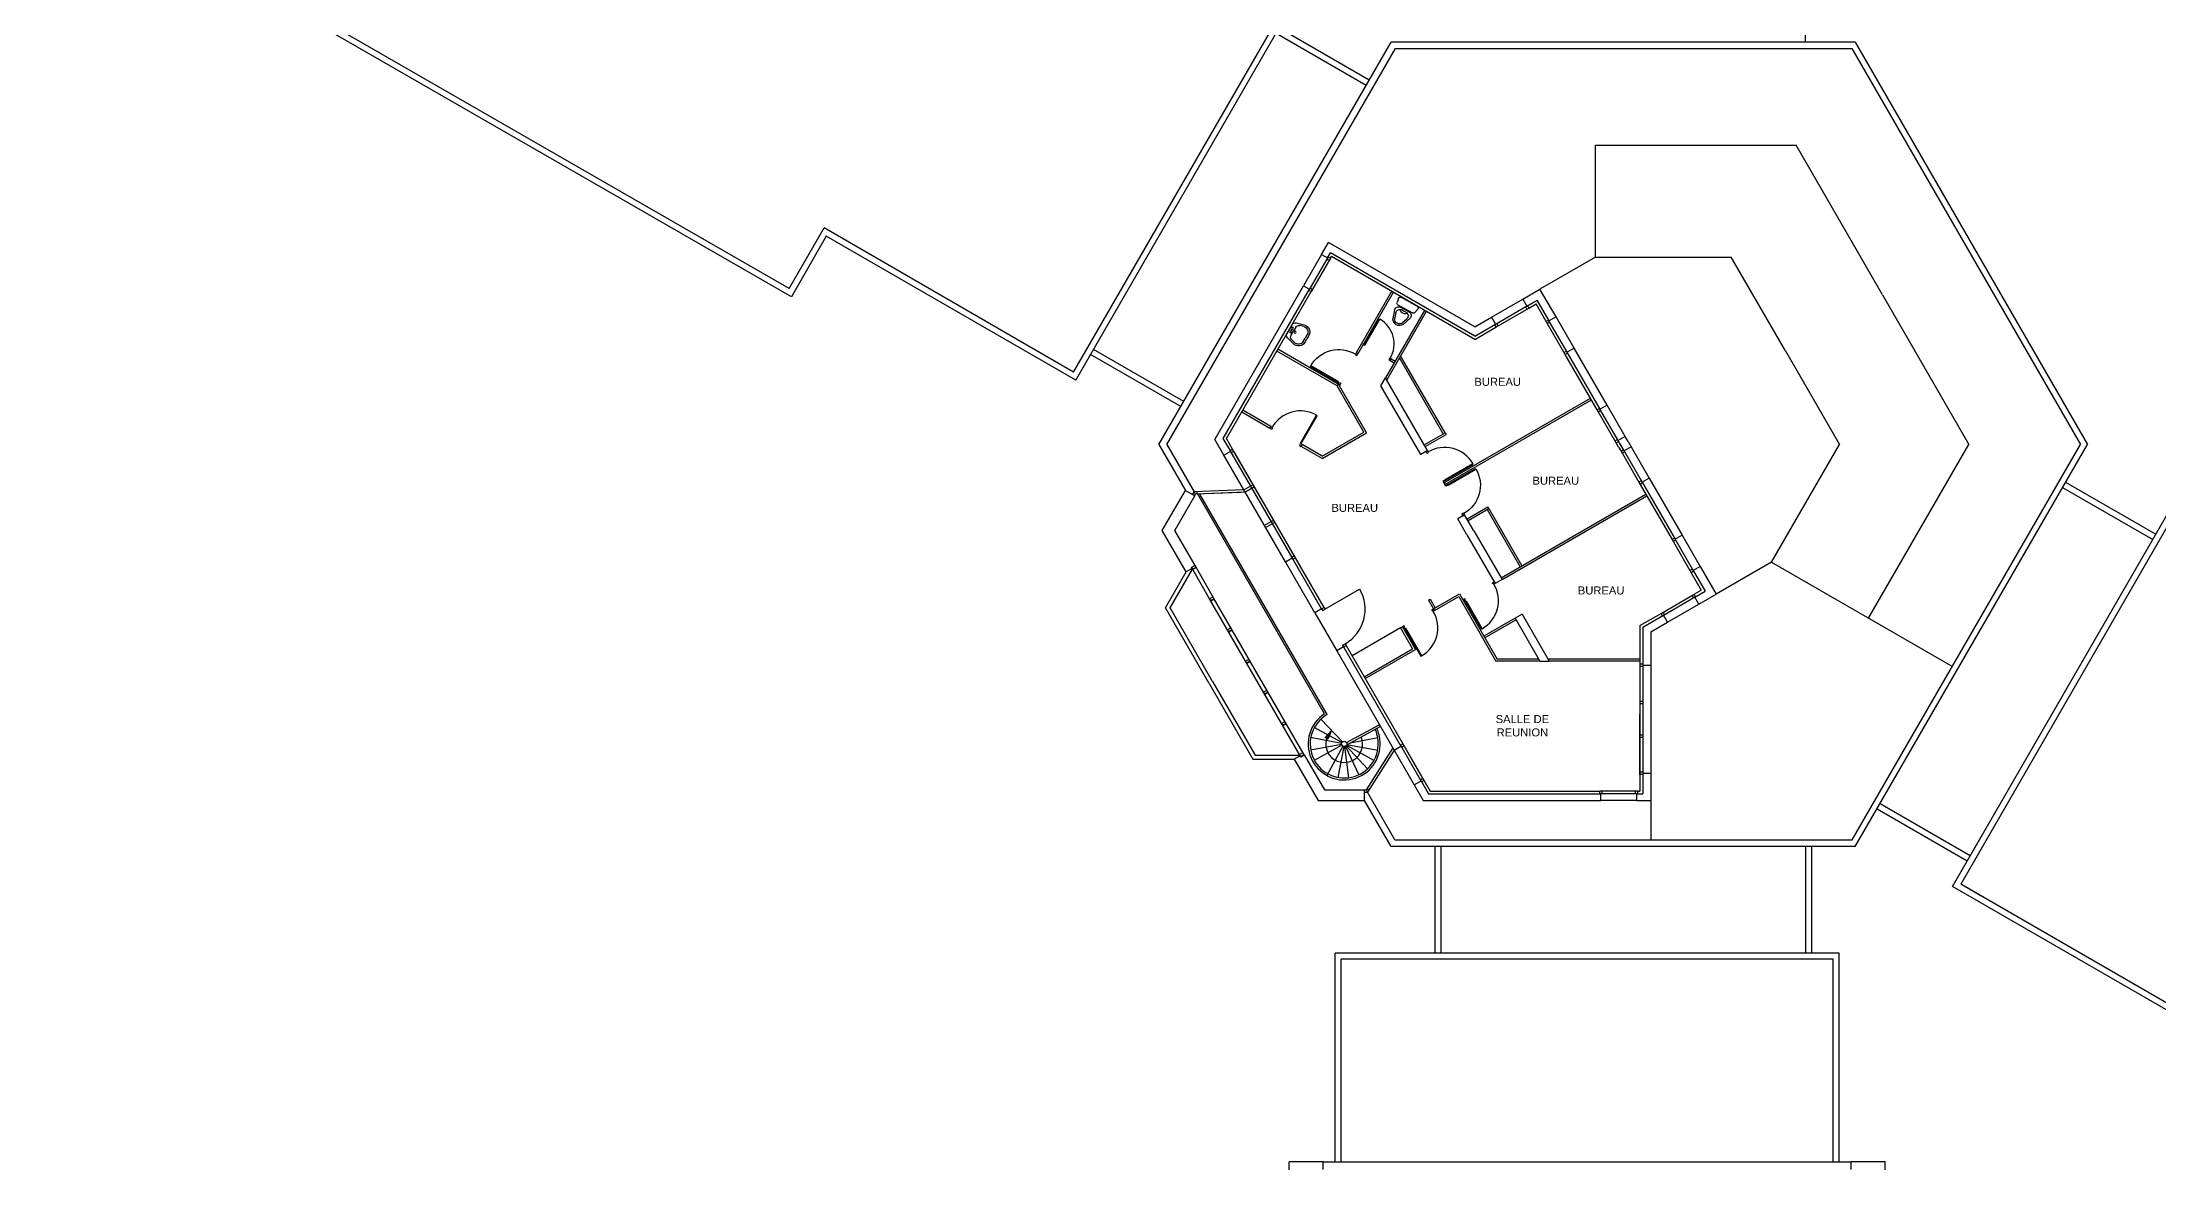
# Model space of a CAD drawing. Extents: x 1614 to 26454, y 2920 to 16595.
# Drawn here: x 16945 to 22235, y 6346 to 9146 of the extents above; entities that cross this region are included whole.
import ezdxf

# ---------------------------------------------------------------- set-up
doc = ezdxf.new("R2010")
doc.units = 0
doc.header["$MEASUREMENT"] = 0
doc.layers.get('0').update_dxf_attribs({"linetype": 'CONTINUOUS'})
for name, color, linetype in [('BA_APPUI_FENETRE', 140, 'CONTINUOUS'), ('BA_BARDAGE', 1, 'CONTINUOUS'), ('BA_CLOISON_EXISTANTE', 4, 'CONTINUOUS'), ('BA_DOUBLAGE', 134, 'CONTINUOUS'), ('BA_ESCALIER', 8, 'CONTINUOUS'), ('BA_MENUIS_EXTERIEURE', 6, 'CONTINUOUS'), ('BA_MENUIS_INTERIEURE', 202, 'CONTINUOUS'), ('BA_STRUCTURE', 5, 'CONTINUOUS'), ('EQ_SANITAIRE', 60, 'CONTINUOUS'), ('TXT_REP_PIECE', 3, 'CONTINUOUS')]:
    doc.layers.add(name, color=color, linetype=linetype)

# ---------------------------------------------------------------- blocks, each defined once
blk = doc.blocks.new('P80_5')
for p, q in [((-5.5, 6.5), (-5.5, 86.6)), ((-3.5, 86.5), (-5.5, 86.5)), ((-3.5, 6.5), (-3.5, 86.5)), ((-90, 0), (-90, 5)), ((-90, 5), (-86.5, 5)), ((-85, 0), (-90, 0)), ((-86.5, 5), (-86.5, 3.5)), ((-86.5, 3.5), (-85, 3.5)), ((-85, 3.5), (-85, 0)), ((-3.5, 6.5), (-5.5, 6.5)), ((-5, 3.5), (-5, 0)), ((-3.5, 3.5), (-5, 3.5)), ((-5, 0), (0, 0)), ((0, 5), (-3.5, 5)), ((-3.5, 5), (-3.5, 3.5)), ((0, 0), (0, 5))]:
    blk.add_line(p, q)
for centre, radius, start, end in [((-5.6, 5.7), 80.9, 89.9501, 180.4961), ((-5.5, 6.5), 0, 180, 270), ((-5, 3.5), 0, 180, 270)]:
    blk.add_arc(centre, radius, start, end)
blk = doc.blocks.new('WC')
for p, q in [((-35.6, 21.6), (-56.7, 14.5)), ((-39.3, 16.2), (-55.4, 10.7)), ((-26.4, 5.3), (-26.4, 0)), ((-26.4, -5.3), (-26.4, 0)), ((-20.3, 14), (-22.5, 14)), ((-22.4, 12.2), (-22.4, 0)), ((-22.4, -12.2), (-22.4, 0)), ((-20.3, -20.8), (-20.3, 20.8)), ((-5, 27.9), (-16.3, 25.7)), ((0, -22.9), (0, 22.9)), ((-35.6, -21.6), (-56.7, -14.5)), ((-39.3, -16.2), (-55.4, -10.7)), ((-20.3, -14), (-22.5, -14)), ((-5, -27.9), (-16.3, -25.7))]:
    blk.add_line(p, q)
for centre, radius, start, end in [((-49.5, 0), 16.2, 116.4444, 180), ((-49.5, -0.4), 16.2, 178.1961, 178.7319), ((-49.5, 0), 16.2, 180, 243.5556), ((-49.5, 0), 12.2, 116.4444, 180), ((-49.5, 0), 12.2, 180, 243.5556), ((-37.4, 5.3), 11, 0, 102.4), ((-32.4, 12.2), 10, 0, 108.6162), ((-21.2, 0), 11.5, 134.9643, 225.0357), ((-15.3, 20.8), 5, 101.0796, 180), ((-5, 22.9), 5, 0, 90), ((-37.4, -5.3), 11, 257.6, 0), ((-32.4, -12.2), 10, 251.3838, 0), ((-15.3, -20.8), 5, 180, 258.9204), ((-5, -22.9), 5, 270, 0)]:
    blk.add_arc(centre, radius, start, end)
blk = doc.blocks.new('LAV60')
for p, q in [((-14.4, 0), (0, 0)), ((14.4, 0), (0, 0)), ((-24, -7.3), (-30.4, -29.5)), ((-25.6, -30.9), (-22.3, -19.3)), ((-12.7, -12), (0, -12)), ((-11.2, -50), (0, -50)), ((-11.2, -55), (0, -55)), ((12.7, -12), (0, -12)), ((11.2, -50), (0, -50)), ((11.2, -55), (0, -55)), ((25.6, -30.9), (22.3, -19.3)), ((24, -7.3), (30.4, -29.5))]:
    blk.add_line(p, q)
for centre, radius in [((-6, -6), 2.61), ((0, -17.8), 2.54), ((0, -6), 1.44), ((6, -6), 2.61)]:
    blk.add_circle(centre, radius)
for centre, radius, start, end in [((-14.4, -10), 10, 90, 164.0546), ((14.4, -10), 10, 15.9454, 90), ((-11.2, -35), 20, 164.0546, 270), ((-11.2, -35), 15, 164.0546, 270), ((-12.7, -22), 10, 90, 164.0546), ((11.2, -35), 20, 270, 15.9454), ((11.2, -35), 15, 270, 15.9454), ((12.7, -22), 10, 15.9454, 90)]:
    blk.add_arc(centre, radius, start, end)

msp = doc.modelspace()

# ---------------------------------------------------------------- hatches: boundary and pattern name
at = {"layer": 'BA_ESCALIER'}
h = msp.add_hatch(color=256, dxfattribs=at)
h.paths.add_polyline_path([(20160.5, 7414.9), (20162.3, 7413.8), (20158.3, 7404.2), (20155, 7406.3)])
h.paths.add_polyline_path([(20155, 7406.3), (20151.7, 7408.4), (20158.7, 7416.1), (20160.5, 7414.9)])
h.paths.add_polyline_path([(20167.5, 7425.9), (20162.3, 7413.8), (20160.5, 7414.9)])
h.paths.add_polyline_path([(20167.5, 7425.9), (20160.5, 7414.9), (20158.7, 7416.1)])

# ---------------------------------------------------------------- linework, layer by layer
at = {"layer": 'BA_APPUI_FENETRE'}
for p, q in [((18817.4, 8509.9), (16945.3, 9587.4)), ((18812, 8530.3), (16965.8, 9592.9)), ((21352.4, 9145.8), (21352.4, 9369.3)), ((19522.9, 8321.8), (20052.9, 9239.8)), ((19528.4, 8301.3), (20073.4, 9245.3)), ((20254, 9038.2), (20028.9, 9168.2)), ((20261.5, 9051.2), (20036.4, 9181.2)), ((19735.9, 8140.8), (20316.2, 9145.8)), ((19755.6, 8140.8), (20327.1, 9130.8)), ((21476.6, 9145.8), (20316.2, 9145.8)), ((20327.1, 9130.8), (21468, 9130.8)), ((21468, 9130.8), (22039.6, 8140.8)), ((21476.6, 9145.8), (22056.9, 8140.8)), ((20827.4, 8889), (21328.4, 8889)), ((20827.4, 8609), (20827.4, 8889)), ((21544.4, 8514.9), (21328.4, 8889)), ((18812, 8530.3), (18899.4, 8681.8)), ((19522.9, 8321.8), (18899.4, 8681.8)), ((18904.8, 8661.3), (18817.4, 8509.9)), ((19528.4, 8301.3), (18904.8, 8661.3)), ((20142.4, 8615.4), (20097.4, 8537.5)), ((20827.4, 8609), (20688.5, 8528.9)), ((20827.4, 8609), (21166.7, 8609)), ((21301.9, 8374.9), (21166.7, 8609)), ((20567.3, 8458.9), (20645.2, 8503.9)), ((21544.4, 8514.9), (21760.4, 8140.8)), ((20773.5, 8381.6), (20728.5, 8459.6)), ((19790.5, 8235.4), (19565.4, 8365.4)), ((19798, 8248.4), (19572.9, 8378.4)), ((21301.9, 8374.9), (21437.1, 8140.8)), ((20901, 8160.8), (20856, 8238.7)), ((19735.9, 8140.8), (19802.2, 8026.1)), ((19755.6, 8140.8), (19824.1, 8022.1)), ((20052.1, 7847.1), (19898.2, 8113.7)), ((20916, 8134.8), (20961, 8056.9)), ((21267.4, 7846.9), (21437.1, 8140.8)), ((21469.1, 7152.8), (22039.6, 8140.8)), ((21476.6, 7135.8), (22056.9, 8140.8)), ((21509.9, 7706.9), (21760.4, 8140.8)), ((22002.3, 8046.2), (22227.4, 7916.2)), ((19820.3, 8015.6), (19824, 8022.2)), ((19827.5, 8016.2), (19824, 8022.2)), ((19948.2, 8027.1), (19824.1, 8022.1)), ((19825.4, 8012.6), (19827.5, 8016.2)), ((19951.6, 8021.2), (19827.5, 8016.2)), ((19941.4, 8020.8), (19827.5, 8016.2)), ((19831.8, 8016.3), (19831.6, 8022.4)), ((21994.8, 8033.2), (22219.9, 7903.2)), ((21719.4, 7036.3), (22264.4, 7980.3)), ((22269.9, 7959.8), (21739.9, 7041.8)), ((21043.5, 7914), (21088.5, 7836)), ((19764, 7732.1), (19820, 7829.1)), ((21267.4, 7846.9), (21128.5, 7766.8)), ((21267.4, 7846.9), (21719.3, 7586)), ((19752.5, 7732.1), (19804.4, 7822.1)), ((19861.5, 7543.3), (19752.5, 7732.1)), ((19870.2, 7548.3), (19764, 7732.1)), ((21007.3, 7696.8), (21085.2, 7741.8)), ((20125.5, 7720.1), (20180.5, 7624.8)), ((20965.4, 7588.6), (20965.4, 7318.6)), ((19861.5, 7543.3), (19970.5, 7354.5)), ((19870.2, 7548.3), (19976.3, 7364.5)), ((19970.5, 7354.5), (20074.4, 7354.5)), ((19976.3, 7364.5), (20088.3, 7364.5)), ((20320.4, 7382.4), (20254, 7277.4)), ((20315, 7373.8), (20254, 7277.4)), ((20323.8, 7376.6), (20257.4, 7271.6)), ((20323.8, 7376.6), (20373.8, 7290)), ((20249.9, 7277.4), (20254, 7277.4)), ((20249.9, 7271.4), (20257.5, 7271.4)), ((20316.2, 7135.8), (20249.9, 7250.6)), ((20254, 7277.4), (20257.5, 7271.4)), ((20256.2, 7281.1), (20261.4, 7277.9)), ((20326, 7152.8), (20257.4, 7271.6)), ((20930.4, 7250.6), (20840.4, 7250.6)), ((20965.4, 7250.6), (20965.4, 7152.8)), ((21531.3, 7230.4), (21756.4, 7100.4)), ((21538.8, 7243.4), (21763.9, 7113.4)), ((20326, 7152.8), (21469.1, 7152.8)), ((21476.6, 7135.8), (20316.2, 7135.8)), ((20425.4, 7135.8), (20425.4, 6869.7)), ((20440.4, 7135.8), (20440.4, 6869.7)), ((21352.4, 7135.8), (21352.4, 6869.7)), ((21367.4, 7135.8), (21367.4, 6869.7)), ((22329.2, 6684.3), (21719.4, 7036.3)), ((22349.7, 6689.8), (21739.9, 7041.8)), ((21436.4, 6869.7), (20176.4, 6869.7)), ((20176.4, 6347.8), (20176.4, 6869.7)), ((20191.4, 6347.8), (20191.4, 6854.7)), ((21421.4, 6854.7), (20191.4, 6854.7)), ((21421.4, 6347.8), (21421.4, 6854.7)), ((21436.4, 6347.8), (21436.4, 6869.7)), ((20146.8, 6347.8), (21466, 6347.8))]:
    msp.add_line(p, q, dxfattribs=at)
at = {"layer": 'BA_BARDAGE', "ltscale": 30}
for p, q in [((20061.7, 6262.7), (20061.7, 6347.8)), ((20146.8, 6347.8), (20061.7, 6347.8)), ((20146.8, 6328.8), (20146.8, 6347.8)), ((21551.1, 6347.8), (21466, 6347.8)), ((21466, 6328.8), (21466, 6347.8)), ((21551.1, 6262.7), (21551.1, 6347.8))]:
    msp.add_line(p, q, dxfattribs=at)
at = {"layer": 'BA_CLOISON_EXISTANTE'}
for p, q in [((20317.4, 8523.3), (20228.8, 8369.7)), ((20321.8, 8520.8), (20233.1, 8367.2)), ((20399.7, 8475.8), (20302.5, 8307.4)), ((20404, 8473.3), (20305.4, 8302.4)), ((20181.3, 8287.4), (20030.9, 8374.2)), ((20183.8, 8291.8), (20033.4, 8378.6)), ((20314.4, 8350.4), (20324.1, 8344.8)), ((20316.9, 8354.8), (20326.6, 8349.1)), ((20183.8, 8291.8), (20181.3, 8287.4)), ((20248, 8171.8), (20181.3, 8287.4)), ((20188.1, 8289.3), (20187.1, 8287.4)), ((20254.8, 8170), (20187.1, 8287.4)), ((20448.3, 8044.9), (20814.6, 8256.4)), ((20450.8, 8040.6), (20817.1, 8252.1)), ((20013.6, 8181), (19942.9, 8221.8)), ((20016.1, 8185.4), (19945.4, 8226.2)), ((20143.8, 8111.6), (20248, 8171.8)), ((20143.8, 8105.9), (20254.8, 8170)), ((20399.1, 8140.1), (20451.1, 8170.1)), ((20401.6, 8135.8), (20453.6, 8165.8)), ((20451.1, 8170.1), (20453.6, 8165.8)), ((20143.8, 8105.9), (20091.5, 8136)), ((20143.8, 8111.6), (20094, 8140.4)), ((20448.3, 8044.9), (20450.8, 8040.6)), ((20591.1, 7807.5), (20953.1, 8016.5)), ((20593.6, 7803.2), (20955.6, 8012.2)), ((20506.1, 7954.8), (20558.1, 7984.8)), ((20508.6, 7950.4), (20560.6, 7980.4)), ((20560.6, 7980.4), (20558.1, 7984.8)), ((20409.6, 7752), (20413.9, 7754.5)), ((20409.6, 7752), (20422.4, 7729.8)), ((20413.9, 7754.5), (20426.7, 7732.3)), ((20422.4, 7729.8), (20487.3, 7767.3)), ((20424.9, 7725.5), (20485.5, 7760.5)), ((20485.5, 7760.5), (20578.4, 7599.6)), ((20487.3, 7767.3), (20581.3, 7604.6)), ((20340.1, 7682.3), (20344.5, 7684.8)), ((20340.1, 7682.3), (20370.1, 7630.3)), ((20344.5, 7684.8), (20377, 7628.5)), ((20248.9, 7560.3), (20370.1, 7630.3)), ((20251.4, 7556), (20377, 7628.5)), ((20688.1, 7599.6), (20578.4, 7599.6)), ((20685.2, 7604.6), (20581.3, 7604.6)), ((20938.4, 7604.6), (20708.3, 7604.6)), ((20938.4, 7599.6), (20711.2, 7599.6))]:
    msp.add_line(p, q, dxfattribs=at)
at = {"layer": 'BA_DOUBLAGE'}
for p, q in [((20164.7, 8606), (20167.2, 8610.3)), ((20525.4, 8403.5), (20167.2, 8610.3)), ((19904.9, 8156.1), (20116.9, 8523.2)), ((20661, 8481.8), (20678.6, 8492)), ((20661, 8481.8), (20678.6, 8492)), ((20703.8, 8448.3), (20678.6, 8492)), ((20525.4, 8403.5), (20578.2, 8434)), ((20831.3, 8227.5), (20751.6, 8365.5)), ((19920.3, 8129.4), (19904.9, 8156.1)), ((20148.9, 7733.6), (19927, 8117.9)), ((20885.1, 8134.3), (20879.1, 8144.7)), ((20885.1, 8134.3), (20891.1, 8123.9)), ((20938.9, 8041.1), (21018.6, 7903.1)), ((21066.4, 7820.3), (21091.6, 7776.6)), ((21074, 7766.4), (21091.6, 7776.6)), ((21081.4, 7794.3), (21091.6, 7776.6)), ((20938.4, 7688.2), (20991.2, 7718.6)), ((20938.4, 7688.2), (20938.4, 7591.6)), ((20203.9, 7638.3), (20413.9, 7274.6)), ((20938.4, 7316), (20938.4, 7465.6)), ((20938.4, 7316), (20938.4, 7274.6)), ((20413.9, 7274.6), (20837.8, 7274.6)), ((20933.4, 7274.6), (20938.4, 7274.6))]:
    msp.add_line(p, q, dxfattribs=at)
at = {"layer": 'BA_ESCALIER'}
for p, q in [((20149.9, 7467.7), (19833, 8016.4)), ((20156.6, 7465.9), (19838.7, 8016.6)), ((20192.5, 7393.6), (20115.1, 7408.2)), ((20193.2, 7395.6), (20124.1, 7433.4)), ((20194.5, 7397.2), (20140.5, 7454.6)), ((20167.5, 7425.9), (20151.7, 7408.4)), ((20158.3, 7404.2), (20151.7, 7408.4)), ((20167.5, 7425.9), (20158.3, 7404.2)), ((20205, 7395.6), (20286.9, 7440.4)), ((20207.4, 7391.2), (20289.4, 7436.1)), ((20215, 7395.3), (20283.1, 7408.2)), ((20192.5, 7391.1), (20115.1, 7376.4)), ((20193.2, 7389.1), (20124.1, 7351.2)), ((20195.9, 7386.4), (20155.9, 7313.4)), ((20197.9, 7385.7), (20183.2, 7308.3)), ((20200, 7385.6), (20210, 7307.5)), ((20202, 7386.2), (20235.6, 7315)), ((20203.7, 7387.4), (20257.7, 7330.1)), ((20205, 7389.1), (20274.1, 7351.2)), ((20205.8, 7391.1), (20283.1, 7376.4))]:
    msp.add_line(p, q, dxfattribs=at)
msp.add_circle((20199.1, 7392.3), 6.75, dxfattribs=at)
for radius, start, end in [(90, 123.1847, 3.5546), (85, 120, 3.5546), (46.1, 133.2806, 22.4963), (85.5, 3.518, 25.3669), (90, 3.5546, 25.5347)]:
    msp.add_arc((20199.1, 7392.3), radius, start, end, dxfattribs=at)
at = {"layer": 'BA_MENUIS_EXTERIEURE'}
for p, q in [((20158.7, 8609.5), (20110.9, 8526.7)), ((20164.7, 8606), (20116.9, 8523.2)), ((20155.7, 8604.3), (20161.7, 8600.8)), ((20158.7, 8609.5), (20164.7, 8606)), ((20110.9, 8526.7), (20116.9, 8523.2)), ((20113.9, 8531.9), (20119.9, 8528.4)), ((20404, 8473.3), (20348.7, 8377.5)), ((20574.7, 8440), (20657.5, 8487.8)), ((20578.2, 8434), (20661, 8481.8)), ((20652.3, 8484.8), (20655.8, 8478.8)), ((20657.5, 8487.8), (20661, 8481.8)), ((20574.7, 8440), (20578.2, 8434)), ((20579.9, 8443), (20583.4, 8437)), ((20709.9, 8451.8), (20703.8, 8448.3)), ((20751.6, 8365.5), (20703.8, 8448.3)), ((20712.9, 8446.6), (20706.8, 8443.1)), ((20757.7, 8369), (20709.9, 8451.8)), ((20754.7, 8374.2), (20748.6, 8370.7)), ((20757.7, 8369), (20751.6, 8365.5)), ((20837.4, 8231), (20831.3, 8227.5)), ((20879.1, 8144.7), (20831.3, 8227.5)), ((20840.4, 8225.8), (20834.3, 8222.3)), ((20885.2, 8148.2), (20837.4, 8231)), ((20882.2, 8153.4), (20876.1, 8149.9)), ((20885.2, 8148.2), (20879.1, 8144.7)), ((19914.3, 8125.9), (19920.3, 8129.4)), ((20071.2, 7854.2), (19914.3, 8125.9)), ((19917.3, 8120.7), (19923.3, 8124.2)), ((20077.2, 7857.7), (19920.3, 8129.4)), ((20897.2, 8127.4), (20891.1, 8123.9)), ((20891.1, 8123.9), (20938.9, 8041.1)), ((20900.2, 8122.2), (20894.1, 8118.7)), ((20897.2, 8127.4), (20945, 8044.6)), ((19965.6, 8037.1), (19971.6, 8040.6)), ((20942, 8049.8), (20935.9, 8046.3)), ((20945, 8044.6), (20938.9, 8041.1)), ((19948.2, 8027.1), (19965.6, 8037.1)), ((19951.2, 8021.9), (19974.6, 8035.4)), ((19999.5, 7938.2), (20016.9, 7948.2)), ((20002.5, 7933), (20025.9, 7946.5)), ((20016.9, 7948.2), (20022.9, 7951.7)), ((21024.7, 7906.6), (21018.6, 7903.1)), ((21018.6, 7903.1), (21066.4, 7820.3)), ((21027.7, 7901.4), (21021.6, 7897.9)), ((21024.7, 7906.6), (21072.5, 7823.8)), ((19826.3, 7838.2), (19817.7, 7833.2)), ((19819.2, 7830.6), (19817.7, 7833.2)), ((19819.2, 7830.6), (19820.7, 7828)), ((19829.3, 7833), (19820.7, 7828)), ((19872.8, 7757.7), (19826.3, 7838.2)), ((20068.2, 7859.4), (20074.2, 7862.9)), ((20071.2, 7854.2), (20077.2, 7857.7)), ((21069.5, 7829), (21063.4, 7825.5)), ((19862.7, 7755.3), (19820.7, 7828)), ((21072.5, 7823.8), (21066.4, 7820.3)), ((19871.3, 7760.3), (19862.7, 7755.3)), ((20090.7, 7360.4), (19862.7, 7755.3)), ((19864.2, 7752.7), (19862.7, 7755.3)), ((19864.2, 7752.7), (19865.7, 7750.1)), ((19864.2, 7752.7), (19865.7, 7750.1)), ((19874.3, 7755.1), (19865.7, 7750.1)), ((19865.7, 7750.1), (19874.3, 7755.1)), ((20099.3, 7365.4), (19872.8, 7757.7)), ((20991.2, 7718.6), (21074, 7766.4)), ((20994.7, 7712.6), (21077.5, 7760.4)), ((21072.3, 7757.4), (21068.8, 7763.4)), ((21077.5, 7760.4), (21074, 7766.4)), ((19916.3, 7682.4), (19907.7, 7677.4)), ((19909.2, 7674.8), (19907.7, 7677.4)), ((19909.2, 7674.8), (19910.7, 7672.2)), ((19909.2, 7674.8), (19910.7, 7672.2)), ((19919.3, 7677.2), (19910.7, 7672.2)), ((19910.7, 7672.2), (19919.3, 7677.2)), ((20994.7, 7712.6), (20991.2, 7718.6)), ((20999.9, 7715.6), (20996.4, 7721.6)), ((19961.3, 7604.4), (19952.7, 7599.4)), ((19954.2, 7596.8), (19952.7, 7599.4)), ((19954.2, 7596.8), (19955.7, 7594.2)), ((19954.2, 7596.8), (19955.7, 7594.2)), ((19964.3, 7599.2), (19955.7, 7594.2)), ((19955.7, 7594.2), (19964.3, 7599.2)), ((20945.4, 7591.6), (20938.4, 7591.6)), ((20938.4, 7591.6), (20938.4, 7316)), ((20945.4, 7585.6), (20938.4, 7585.6)), ((20945.4, 7591.6), (20945.4, 7316)), ((20006.3, 7526.5), (19997.7, 7521.5)), ((19999.2, 7518.9), (19997.7, 7521.5)), ((19999.2, 7518.9), (20000.7, 7516.3)), ((19999.2, 7518.9), (20000.7, 7516.3)), ((20009.3, 7521.3), (20000.7, 7516.3)), ((20000.7, 7516.3), (20009.3, 7521.3)), ((20945.4, 7498.6), (20938.4, 7498.6)), ((20945.4, 7492.6), (20938.4, 7492.6)), ((20051.3, 7448.5), (20042.7, 7443.5)), ((20044.2, 7440.9), (20042.7, 7443.5)), ((20044.2, 7440.9), (20045.7, 7438.3)), ((20044.2, 7440.9), (20045.7, 7438.3)), ((20054.3, 7443.3), (20045.7, 7438.3)), ((20045.7, 7438.3), (20054.3, 7443.3)), ((20945.4, 7414.6), (20938.4, 7414.6)), ((20945.4, 7408.6), (20938.4, 7408.6)), ((20096.3, 7370.6), (20087.7, 7365.6)), ((20089.2, 7363), (20087.7, 7365.6)), ((20089.2, 7363), (20090.7, 7360.4)), ((20099.3, 7365.4), (20090.7, 7360.4)), ((20339.6, 7389.2), (20345.7, 7392.7)), ((20339.6, 7389.2), (20392.4, 7297.7)), ((20342.6, 7384), (20348.7, 7387.5)), ((20345.7, 7392.7), (20398.5, 7301.2)), ((20389.4, 7302.9), (20395.5, 7306.4)), ((20392.4, 7297.7), (20398.5, 7301.2)), ((20945.4, 7322), (20938.4, 7322)), ((20945.4, 7316), (20938.4, 7316)), ((20837.8, 7267.6), (20837.8, 7274.6)), ((20933.4, 7274.6), (20837.8, 7274.6)), ((20933.4, 7267.6), (20837.8, 7267.6)), ((20843.8, 7267.6), (20843.8, 7274.6)), ((20927.4, 7267.6), (20927.4, 7274.6)), ((20933.4, 7267.6), (20933.4, 7274.6)), ((21794.5, 7010.3), (21739.9, 7041.8))]:
    msp.add_line(p, q, dxfattribs=at)
at = {"layer": 'BA_MENUIS_INTERIEURE'}
for p, q in [((20252, 8393.7), (20287, 8454.4)), ((20253.5, 8392.9), (20288.5, 8453.6)), ((20287, 8454.4), (20288.5, 8453.5)), ((20246.5, 8390.4), (20248.7, 8394.1)), ((20250.3, 8388.2), (20246.5, 8390.4)), ((20248.7, 8394.1), (20251.3, 8392.6)), ((20251.8, 8390.8), (20250.3, 8388.2)), ((20251.3, 8392.6), (20250.7, 8391.5)), ((20250.7, 8391.5), (20251.8, 8390.8)), ((20252, 8393.7), (20253.5, 8392.9)), ((20446.8, 8167.6), (20337.2, 8357.4)), ((20451.1, 8170.1), (20340, 8362.4)), ((20312.4, 8355.8), (20310.6, 8352.6)), ((20310.6, 8352.6), (20314.4, 8350.4)), ((20313.5, 8355.2), (20312.4, 8355.8)), ((20314.2, 8356.3), (20313.5, 8355.2)), ((20316.9, 8354.8), (20314.2, 8356.3)), ((20314.4, 8350.4), (20316.9, 8354.8)), ((20556.3, 7977.9), (20638.8, 7835)), ((20560.6, 7980.4), (20643.1, 7837.5)), ((20125.5, 7720.1), (20052.1, 7847.1)), ((20151.1, 7729.3), (20237.7, 7779.3)), ((20142.8, 7730.1), (20148.9, 7733.6)), ((20142.8, 7730.1), (20145.3, 7725.7)), ((20145.3, 7725.7), (20151.4, 7729.2)), ((20148.9, 7733.6), (20151.4, 7729.2)), ((20340.1, 7682.3), (20218.9, 7612.3)), ((20626.3, 7706.6), (20548.4, 7661.6)), ((20628.8, 7702.3), (20550.9, 7657.3)), ((20195.3, 7639.1), (20201.4, 7642.6)), ((20195.3, 7639.1), (20197.8, 7634.8)), ((20197.8, 7634.8), (20203.9, 7638.3)), ((20201.4, 7642.6), (20203.9, 7638.3))]:
    msp.add_line(p, q, dxfattribs=at)
for centre, radius, start, end in [((20253.2, 8392.2), 70.8, 329.5039, 60.0499), ((20251.8, 8390.8), 0, 240, 330), ((20253.5, 8392.9), 0, 240, 330), ((20151.3, 7729.4), 100.2, 300, 30)]:
    msp.add_arc(centre, radius, start, end, dxfattribs=at)
at = {"layer": 'BA_STRUCTURE'}
for p, q in [((20142.4, 8615.4), (20159.9, 8645.7)), ((20525.4, 8434.7), (20159.9, 8645.7)), ((20142.4, 8615.4), (20157.2, 8606.9)), ((20157.2, 8606.9), (20164.7, 8619.9)), ((20525.4, 8411.6), (20164.7, 8619.9)), ((19875.5, 8153.1), (20097.4, 8537.5)), ((19896.9, 8156.1), (20112.2, 8529)), ((20097.4, 8537.5), (20112.2, 8529)), ((20645.2, 8503.9), (20688.5, 8528.9)), ((20728.5, 8459.6), (20688.5, 8528.9)), ((20645.2, 8503.9), (20655.2, 8486.5)), ((20655.2, 8486.5), (20681.2, 8501.5)), ((20655.2, 8486.5), (20681.2, 8501.5)), ((20711.2, 8449.6), (20681.2, 8501.5)), ((20525.4, 8434.7), (20567.3, 8458.9)), ((20525.4, 8411.6), (20577.3, 8441.5)), ((20567.3, 8458.9), (20577.3, 8441.5)), ((20728.5, 8459.6), (20711.2, 8449.6)), ((20773.5, 8381.6), (20756.2, 8371.6)), ((20838.7, 8228.7), (20756.2, 8371.6)), ((20856, 8238.7), (20773.5, 8381.6)), ((20291, 8287.4), (20302.5, 8307.4)), ((20407.6, 8125.4), (20302.5, 8307.4)), ((20390.3, 8115.4), (20291, 8287.4)), ((20856, 8238.7), (20838.7, 8228.7)), ((19898.2, 8113.7), (19875.5, 8153.1)), ((19915.6, 8123.7), (19896.9, 8156.1)), ((20901, 8160.8), (20883.7, 8150.8)), ((20898.7, 8124.8), (20883.7, 8150.8)), ((20908.5, 8147.8), (20901, 8160.8)), ((20908.5, 8147.8), (20916, 8134.8)), ((19898.2, 8113.7), (19915.6, 8123.7)), ((20407.7, 8125.4), (20390.3, 8115.4)), ((20891.2, 8137.8), (20893.3, 8134.3)), ((20916, 8134.8), (20898.7, 8124.8)), ((20961, 8056.9), (20943.7, 8046.9)), ((20943.7, 8046.9), (21026.2, 7904)), ((20961, 8056.9), (21043.5, 7914)), ((19744.4, 7926.1), (19802.2, 8026.1)), ((19744.4, 7926.1), (19802.2, 8026.1)), ((19775.6, 7926.1), (19825.6, 8012.6)), ((19775.6, 7926.1), (19825.6, 8012.6)), ((19802.2, 8026.1), (19825.6, 8012.6)), ((20500.2, 7965.2), (20482.8, 7955.1)), ((20505.8, 7915.3), (20482.8, 7955.1)), ((20523.1, 7925.3), (20500.1, 7965.1)), ((19804.4, 7822.1), (19744.4, 7926.1)), ((19826.3, 7838.2), (19775.6, 7926.1)), ((20505.8, 7915.3), (20576.3, 7793.2)), ((20523.1, 7925.3), (20593.6, 7803.2)), ((21043.5, 7914), (21026.2, 7904)), ((19819.2, 7830.6), (19804.4, 7822.1)), ((19817.7, 7833.2), (19826.3, 7838.2)), ((19819.2, 7830.6), (19817.7, 7833.2)), ((20052.1, 7847.1), (20069.5, 7857.1)), ((20142.8, 7730.1), (20069.5, 7857.1)), ((21088.5, 7836), (21071.2, 7826)), ((21088.5, 7836), (21128.5, 7766.8)), ((20593.6, 7803.2), (20576.3, 7793.2)), ((21071.2, 7826), (21101.2, 7774.1)), ((20142.8, 7730.1), (20125.5, 7720.1)), ((21075.2, 7759.1), (21101.2, 7774.1)), ((21085.2, 7741.8), (21075.2, 7759.1)), ((21085.2, 7741.8), (21128.5, 7766.8)), ((20643.6, 7716.6), (20626.3, 7706.6)), ((20626.3, 7706.6), (20688.1, 7599.6)), ((20643.6, 7716.6), (20711.2, 7599.6)), ((20945.4, 7684.1), (20997.3, 7714.1)), ((20945.4, 7684.1), (20945.4, 7588.6)), ((20965.4, 7672.6), (21007.3, 7696.8)), ((20965.4, 7672.6), (20965.4, 7588.6)), ((20965.4, 7672.6), (20965.4, 7634.3)), ((21007.3, 7696.8), (20997.3, 7714.1)), ((20197.8, 7634.8), (20180.5, 7624.8)), ((20180.5, 7624.8), (20323.8, 7376.6)), ((20197.8, 7634.8), (20341.1, 7386.6)), ((20688.1, 7599.6), (20711.2, 7599.6)), ((20965.4, 7588.6), (20945.4, 7588.6)), ((20089.2, 7363), (20074.4, 7354.5)), ((20074.4, 7354.5), (20134.4, 7250.6)), ((20089.2, 7363), (20090.7, 7360.4)), ((20090.7, 7360.4), (20099.3, 7365.4)), ((20099.3, 7365.4), (20150, 7277.6)), ((20323.8, 7376.6), (20341.1, 7386.6)), ((20373.8, 7290), (20391.1, 7300)), ((20391.1, 7300), (20409.8, 7267.6)), ((20965.4, 7318.6), (20945.4, 7318.6)), ((20945.4, 7318.6), (20945.4, 7267.6)), ((20965.4, 7318.6), (20965.4, 7250.6)), ((20134.4, 7250.6), (20249.9, 7250.6)), ((20150, 7277.6), (20249.9, 7277.6)), ((20249.9, 7250.6), (20249.9, 7277.6)), ((20373.8, 7290), (20396.6, 7250.6)), ((20396.6, 7250.6), (20840.4, 7250.6)), ((20409.8, 7267.6), (20840.4, 7267.6)), ((20840.4, 7250.6), (20840.4, 7267.6)), ((20930.4, 7250.6), (20930.4, 7267.6)), ((20930.4, 7267.6), (20945.4, 7267.6)), ((20930.4, 7250.6), (20965.4, 7250.6)), ((20430.4, 7152.8), (20546.4, 7152.8))]:
    msp.add_line(p, q, dxfattribs=at)

# ---------------------------------------------------------------- block references
at = {"layer": 'BA_MENUIS_INTERIEURE', "xscale": -1}
for p, rotation in [((20188.1, 8289.3), 60.00000000004359), ((20450.8, 8040.6), 300.0000000000406)]:
    msp.add_blockref('P80_5', p, dxfattribs=dict(at, rotation=rotation))
at = {"layer": 'BA_MENUIS_INTERIEURE'}
for p, rotation in [((20091.5, 8136), 329.9999999998919), ((20448.3, 8044.9), 299.9999999999577), ((20496.1, 7752.6), 209.9999999999576), ((20344.5, 7684.8), 209.9999999999576)]:
    msp.add_blockref('P80_5', p, dxfattribs=dict(at, rotation=rotation))
at = {"layer": 'EQ_SANITAIRE', "xscale": -1, "rotation": 240.6373482765552}
msp.add_blockref('WC', (20361.5, 8497.3), dxfattribs=at)
at = {"layer": 'EQ_SANITAIRE', "xscale": -0.8999999999984065, "yscale": 0.9000000000014552, "zscale": 0.9, "rotation": 59.88024951610709}
msp.add_blockref('LAV60', (20062.8, 8429.3), dxfattribs=at)

# ---------------------------------------------------------------- texts
at = {"layer": 'TXT_REP_PIECE', "char_height": 20, "width": 224.767, "attachment_point": 5}
for s, insert in [('{\\fArial|b0|i0|c0|p34;BUREAU}', (20582.8, 8297.2)), ('{\\fArial|b0|i0|c0|p34;BUREAU}', (20728, 8050.1)), ('{\\fArial|b0|i0|c0|p34;BUREAU}', (20225.5, 7982.2)), ('{\\fArial|b0|i0|c0|p34;BUREAU}', (20841.3, 7775.8)), ('{\\fArial|b0|i0|c0|p34;SALLE DE REUNION}', (20644.5, 7437.7))]:
    msp.add_mtext(s, dxfattribs=dict(at, insert=insert))

doc.saveas('drawing.dxf')
